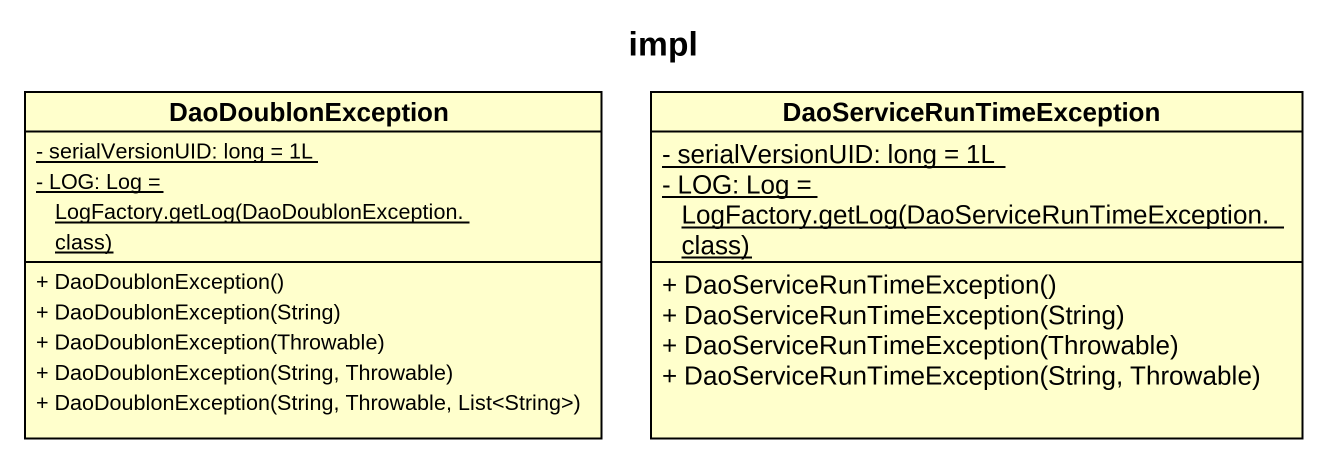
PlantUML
@startuml
title impl
hide circle
hide empty members
skinparam classAttributeIconSize 0
class DaoDoublonException {
  {static} - serialVersionUID: long = 1L
  {static} {field} - LOG: Log = LogFactory.getLog(DaoDoublonException.class)
  + DaoDoublonException()
  + DaoDoublonException(String)
  + DaoDoublonException(Throwable)
  + DaoDoublonException(String, Throwable)
  + DaoDoublonException(String, Throwable, List<String>)
}
class DaoServiceRunTimeException {
  {static} - serialVersionUID: long = 1L
  {static} {field} - LOG: Log = LogFactory.getLog(DaoServiceRunTimeException.class)
  + DaoServiceRunTimeException()
  + DaoServiceRunTimeException(String)
  + DaoServiceRunTimeException(Throwable)
  + DaoServiceRunTimeException(String, Throwable)
}
@enduml
